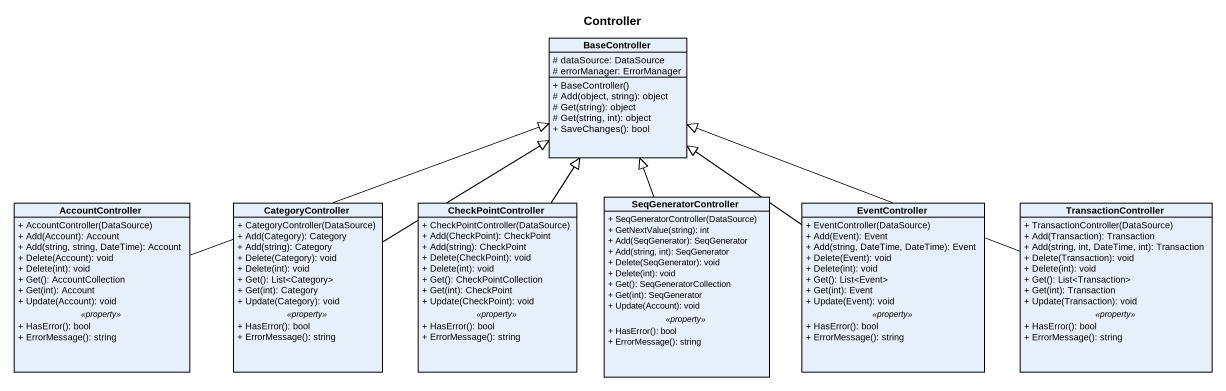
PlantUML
@startuml
title Controller
hide circle
hide empty members
skinparam classAttributeIconSize 0
class BaseController {
  # dataSource: DataSource
  # errorManager: ErrorManager
  + BaseController()
  # Add(object, string): object
  # Get(string): object
  # Get(string, int): object
  + SaveChanges(): bool
}
class AccountController {
  + AccountController(DataSource)
  + Add(Account): Account
  + Add(string, string, DateTime): Account
  + Delete(Account): void
  + Delete(int): void
  + Get(): AccountCollection
  + Get(int): Account
  + Update(Account): void
  .. <<property>> ..
  + HasError(): bool
  + ErrorMessage(): string
}
class CategoryController {
  + CategoryController(DataSource)
  + Add(Category): Category
  + Add(string): Category
  + Delete(Category): void
  + Delete(int): void
  + Get(): List<Category>
  + Get(int): Category
  + Update(Category): void
  .. <<property>> ..
  + HasError(): bool
  + ErrorMessage(): string
}
class CheckPointController {
  + CheckPointController(DataSource)
  + Add(CheckPoint): CheckPoint
  + Add(string): CheckPoint
  + Delete(CheckPoint): void
  + Delete(int): void
  + Get(): CheckPointCollection
  + Get(int): CheckPoint
  + Update(CheckPoint): void
  .. <<property>> ..
  + HasError(): bool
  + ErrorMessage(): string
}
class SeqGeneratorController {
  + SeqGeneratorController(DataSource)
  + GetNextValue(string): int
  + Add(SeqGenerator): SeqGenerator
  + Add(string, int): SeqGenerator
  + Delete(SeqGenerator): void
  + Delete(int): void
  + Get(): SeqGeneratorCollection
  + Get(int): SeqGenerator
  + Update(Account): void
  .. <<property>> ..
  + HasError(): bool
  + ErrorMessage(): string
}
class EventController {
  + EventController(DataSource)
  + Add(Event): Event
  + Add(string, DateTime, DateTime): Event
  + Delete(Event): void
  + Delete(int): void
  + Get(): List<Event>
  + Get(int): Event
  + Update(Event): void
  .. <<property>> ..
  + HasError(): bool
  + ErrorMessage(): string
}
class TransactionController {
  + TransactionController(DataSource)
  + Add(Transaction): Transaction
  + Add(string, int, DateTime, int): Transaction
  + Delete(Transaction): void
  + Delete(int): void
  + Get(): List<Transaction>
  + Get(int): Transaction
  + Update(Transaction): void
  .. <<property>> ..
  + HasError(): bool
  + ErrorMessage(): string
}
AccountController -right-|> BaseController
CategoryController -up-|> BaseController
CheckPointController -up-|> BaseController
SeqGeneratorController -up-|> BaseController
EventController -up-|> BaseController
TransactionController -left-|> BaseController
@enduml
